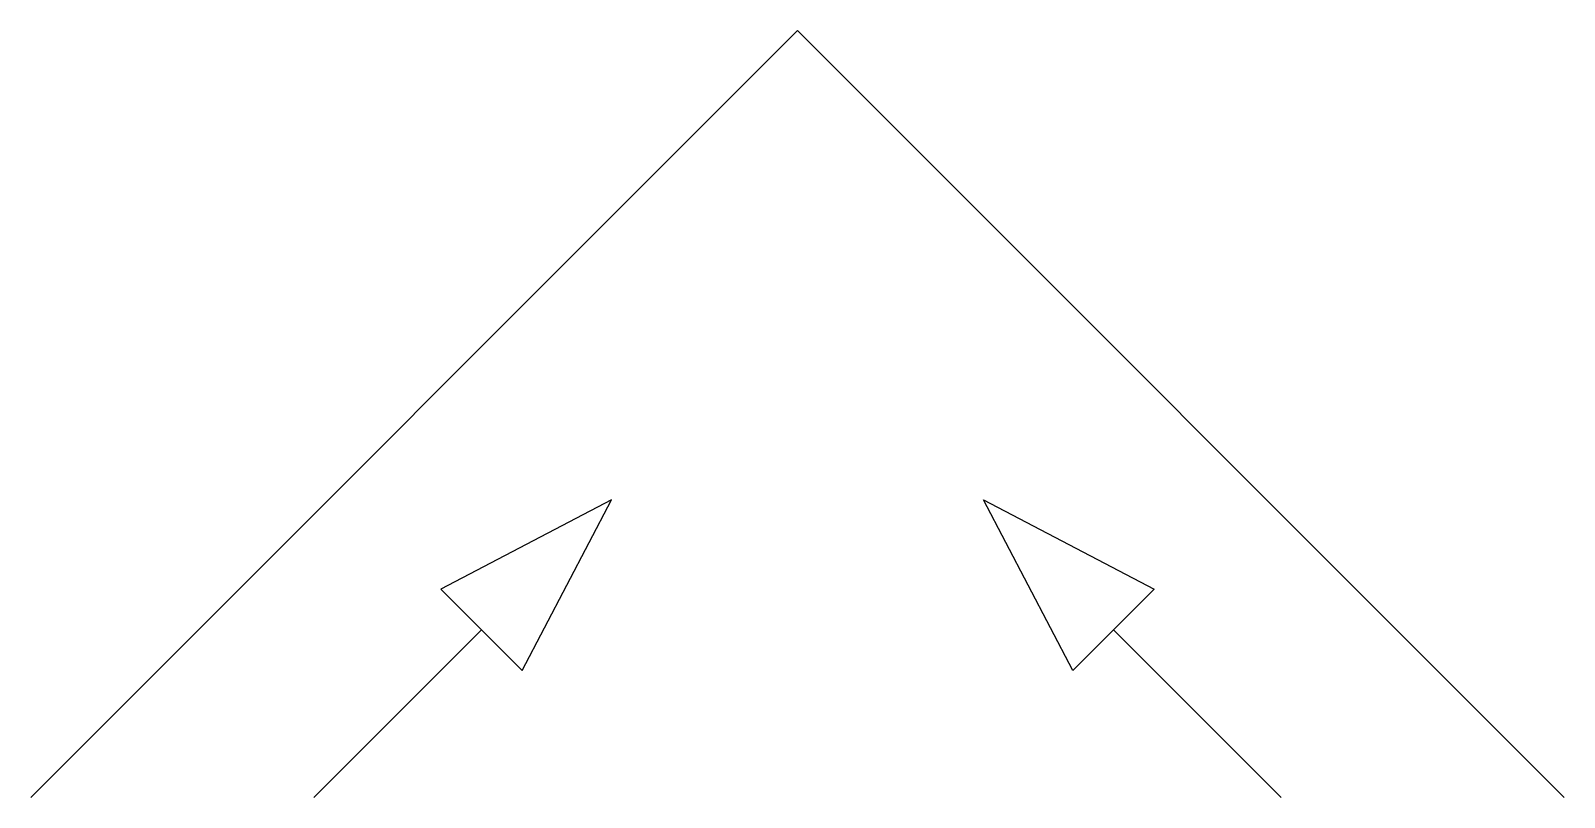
# Model space of a CAD drawing. Header units: millimetres. Extents: x -250 to 250, y -125 to 125.
import ezdxf

# ---------------------------------------------------------------- set-up
doc = ezdxf.new("R2010")
doc.units = ezdxf.units.MM

msp = doc.modelspace()

# ---------------------------------------------------------------- linework, layer by layer
at = {"color": 0, "linetype": 'ByBlock', "lineweight": -2}
for p, q in [((0, 125), (-250, -125)), ((0, 125), (0, 125)), ((0, 125), (250, -125)), ((-60.59, -27.95), (-116.23, -57.08)), ((-89.8, -83.68), (-60.59, -27.95)), ((60.59, -27.95), (116.23, -57.08)), ((89.8, -83.68), (60.59, -27.95)), ((-116.23, -57.08), (-89.8, -83.68)), ((116.23, -57.08), (89.8, -83.68)), ((-103.02, -70.38), (-157.64, -125)), ((103.02, -70.38), (157.64, -125))]:
    msp.add_line(p, q, dxfattribs=at)

doc.saveas('drawing.dxf')
